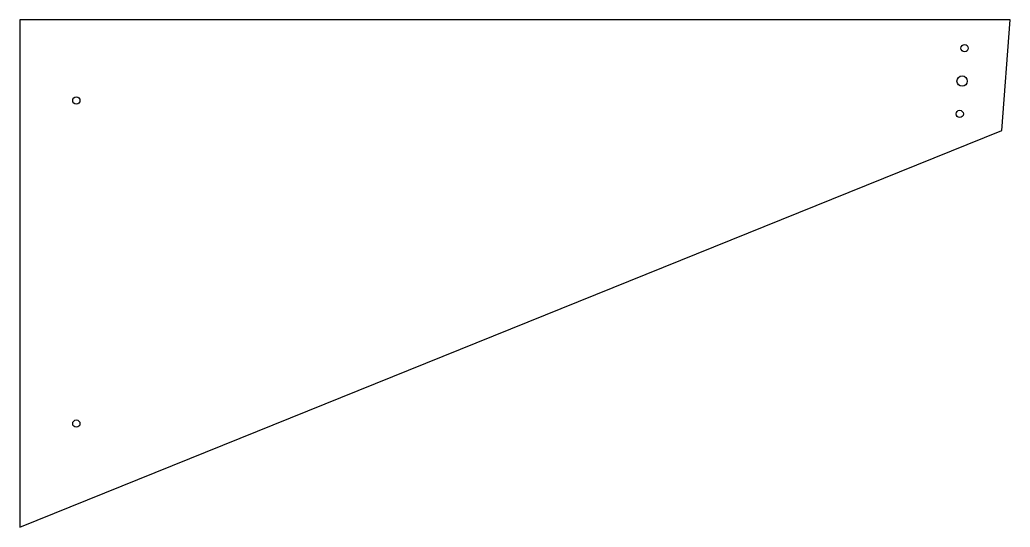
# Model space of a CAD drawing. Header units: inches. Extents: x 105.7 to 131.9, y 261.5 to 274.9.
import ezdxf

# ---------------------------------------------------------------- set-up
doc = ezdxf.new("R2010")
doc.units = ezdxf.units.IN
doc.header["$MEASUREMENT"] = 0

msp = doc.modelspace()

# ---------------------------------------------------------------- linework, layer by layer
at = {"color": 7, "linetype": 'Continuous', "lineweight": 25}
for p, q in [((131.924, 274.95), (105.65, 274.95)), ((105.65, 274.95), (105.65, 261.486)), ((131.704, 272.012), (131.924, 274.95)), ((105.65, 261.486), (131.704, 272.012))]:
    msp.add_line(p, q, dxfattribs=at)
for centre, radius in [((130.715, 274.198), 0.0967), ((130.65, 273.325), 0.137), ((107.15, 272.807), 0.0967), ((130.585, 272.452), 0.0967), ((107.15, 264.235), 0.0967)]:
    msp.add_circle(centre, radius, dxfattribs=at)

doc.saveas('drawing.dxf')
